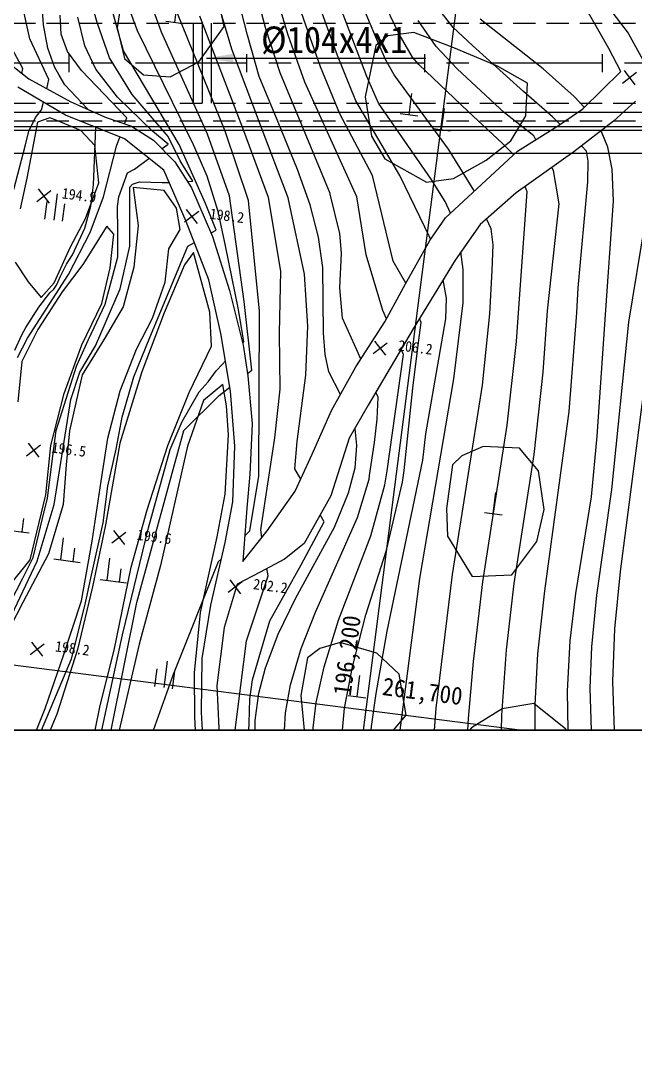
# Model space of a CAD drawing. Header units: millimetres. Extents: x 7782 to 8578, y 1103 to 1809.
# Drawn here: x 8318.5 to 8387.6, y 1363.4 to 1481 of the extents above; entities that cross this region are included whole.
import ezdxf
from ezdxf.enums import TextEntityAlignment as Align
from ezdxf.xclip import XClip

# ---------------------------------------------------------------- set-up
doc = ezdxf.new("R2010")
doc.units = ezdxf.units.MM
doc.header["$LTSCALE"] = 10
doc.header["$MEASUREMENT"] = 0
doc.header["$XCLIPFRAME"] = 2
doc.linetypes.add('CENTER', pattern=[2, 1.25, -0.25, 0.25, -0.25])
doc.linetypes.add('HIDDEN', pattern=[0.375, 0.25, -0.125])
doc.layers.add('TX-PAPR', color=2, linetype='Continuous', plot=False)
doc.layers.add('TZ-BASE', color=253, linetype='Continuous')
doc.layers.add('TZ-CABL', color=4, linetype='Continuous')
doc.styles.add('HANA', font='GulimChe.ttf')
doc.styles.get("Standard").update_dxf_attribs({"font": 'GulimChe.ttf'})
doc.linetypes.add('ZIGZAG', pattern='A,0.0001,-0.2,[131,ltypeshp.shx,S=0.2,R=0,X=-0.2,Y=0],-0.4,[131,ltypeshp.shx,S=0.2,R=180,X=0.2,Y=0],-0.2', length=0.8001)
doc.dimstyles.get("Standard").update_dxf_attribs({"dimtxt": 0.18, "dimasz": 0.18, "dimexe": 0.18, "dimexo": 0.0625, "dimgap": 0.09, "dimtad": 0, "dimtih": 1, "dimtoh": 1, "dimdec": 4, "dimzin": 0, "dimdsep": 46, "dimtxsty": 'Standard', "dimcen": 0.09, "dimadec": 0, "dimazin": 0, "dimtfac": 1, "dimtdec": 4, "dimtofl": 0, "dimtmove": 0, "dimatfit": 3, "dimfxl": 0, "dimtolj": 1, "dimtzin": 0, "dimarcsym": 0})

# ---------------------------------------------------------------- blocks, each defined once
blk = doc.blocks.new('JD-DDH5JG73NG')
at = {"layer": 'TZ-BASE'}
for p, q in [((479.79, -179.08), (525.29, 175)), ((480.1, 3.13, 205), (473.31, 30.22, 205)), ((482.18, 3.87, 206), (479.94, 12.09, 206)), ((494.44, 3.17, 211), (490.52, 12.62, 211)), ((484.69, 3.14, 207), (482.42, 10.74, 207)), ((493.53, -1.48, 210), (489.03, 10.3, 210)), ((497.17, 3.25, 212), (493.91, 10.11, 212)), ((478.35, 1.56, 204), (476.08, 9.15, 204)), ((477.49, 4.11, 201.41), (476.59, 8.24, 201.41)), ((490.22, 0.88, 209), (487.3, 9.01, 209)), ((466.01, 7.71, 201.41), (465.43, 3.99, 201.41)), ((467.74, 3.62, 200), (466.39, 7.3, 200)), ((470.42, 3.49, 201), (468.9, 7.74, 201)), ((477.59, -7.66, 202), (471.59, 7.19, 202)), ((519.47, 7.89, 212.49), (522.94, 3.38, 212.49)), ((455.62, 2.74, 194), (454.84, 6.28, 194)), ((457.14, 4.31, 195), (456.97, 6.97, 195)), ((466.14, 1.39, 199), (464.79, 6.26, 199)), ((471.93, 4.58, 203.18), (472.23, 6.96, 203.18)), ((488.31, -0.4, 208), (485.96, 6.28, 208)), ((503.26, 4.01, 214), (501.21, 6.6, 214)), ((520.75, 1.66, 226.77), (517.83, 6.79, 226.77)), ((459.13, 3.27, 196), (459.03, 5.4, 196)), ((461.79, 1.95, 197), (461.02, 5.17, 197)), ((463.19, 4.56, 198), (462.8, 5.87, 198)), ((470.93, 4.71, 203.18), (472.92, 4.46, 203.18)), ((479.58, -7.31, 203), (474.73, 5.28, 203)), ((501.32, 1.87, 213), (499.29, 4.79, 213)), ((513.36, -0.65, 215), (506.29, 4.95, 215)), ((457.65, 1.68, 195), (457.14, 4.31, 195)), ((464.57, 0.61, 198), (463.19, 4.56, 198)), ((465.43, 3.99, 201.41), (466.26, 0.53, 201.41)), ((473.63, -8.35, 200), (467.74, 3.62, 200)), ((474.61, 0.16, 201.41), (477.49, 4.11, 201.41)), ((483.77, -1.1, 206), (482.18, 3.87, 206)), ((505.41, 1.98, 214), (503.26, 4.01, 214)), ((454.82, -0.6, 193), (453.03, 2.7, 193)), ((457.74, -1.83, 194), (455.62, 2.74, 194)), ((459.86, 1.33, 196), (459.13, 3.27, 196)), ((475.61, -8, 201), (470.42, 3.49, 201)), ((481.43, -1.49, 205), (480.1, 3.13, 205)), ((486.57, -2.14, 207), (484.69, 3.14, 207)), ((495.64, 0.43, 211), (494.44, 3.17, 211)), ((495.89, 3.06, 210.7), (494.53, 1.97, 210.7)), ((498.82, 3.46, 210.7), (495.89, 3.06, 210.7)), ((498.66, 0.69, 212), (497.17, 3.25, 212)), ((503.33, 1.74, 210.7), (498.82, 3.46, 210.7)), ((522.94, 3.38, 212.49), (524.8, -0.05, 212.49)), ((458.4, -0.4, 195), (457.65, 1.68, 195)), ((461.43, -0.83, 196), (459.86, 1.33, 196)), ((463.05, -0.67, 197), (461.79, 1.95, 197)), ((472.41, -9.13, 199), (466.14, 1.39, 199)), ((481.56, -6.97, 204), (478.35, 1.56, 204)), ((494.53, 1.97, 210.7), (493.34, -3.78, 210.7)), ((503.68, -0.64, 213), (501.32, 1.87, 213)), ((508.23, -0.34, 210.7), (503.33, 1.74, 210.7)), ((511.17, -3.19, 214), (505.41, 1.98, 214)), ((522.09, -0.92, 226.77), (520.75, 1.66, 226.77)), ((452.48, 0.63, 226.77), (455.49, -1.77, 226.77)), ((460, 1), (460, -1)), ((467.11, -3.53, 198), (464.57, 0.61, 198)), ((466.26, 0.53, 201.41), (468.42, -1.31, 201.41)), ((471.39, -1.53, 201.41), (474.61, 0.16, 201.41)), ((480, 1), (480, -1)), ((492.3, -4.22, 209), (490.22, 0.88, 209)), ((496.6, -1.31, 211), (495.64, 0.43, 211)), ((499.37, -0.16, 212), (498.66, 0.69, 212)), ((500, 1), (500, -1)), ((520, 1), (520, -1)), ((454.73, -1.16, 193), (454.82, -0.6, 193)), ((458.93, -1.34, 195), (458.4, -0.4, 195)), ((466.52, -6.16, 196), (461.43, -0.83, 196)), ((465.47, -3.81, 197), (463.05, -0.67, 197)), ((489.39, -14.67, 206), (483.77, -1.1, 206)), ((490.48, -5.7, 208), (488.31, -0.4, 208)), ((504.94, -5.44, 212), (499.37, -0.16, 212)), ((509.02, -5.57, 213), (503.68, -0.64, 213)), ((511.62, -2.24, 210.7), (508.23, -0.34, 210.7)), ((516.84, -3.74, 215), (513.36, -0.65, 215)), ((517.83, -5.15, 226.77), (522.09, -0.92, 226.77)), ((522.29, -2.24, 215.12), (523.87, -1.01, 215.12)), ((522.47, -0.83, 215.12), (523.69, -2.42, 215.12)), ((455.49, -1.77, 226.77), (460.23, -4.35, 226.77)), ((457.53, -2.88, 194), (457.74, -1.83, 194)), ((459.54, -2.42, 195), (458.93, -1.34, 195)), ((468.42, -1.31, 201.41), (471.39, -1.53, 201.41)), ((483.54, -6.62, 205), (481.43, -1.49, 205)), ((492.4, -15.02, 207), (486.57, -2.14, 207)), ((494.86, -4.49, 210), (493.53, -1.48, 210)), ((502.71, -9.65, 211), (496.6, -1.31, 211)), ((511.42, -5.92, 210.7), (511.62, -2.24, 210.7)), ((459.64, -5.84, 184.64), (454.28, -2.71, 184.64)), ((462.11, -5.13, 195), (459.54, -2.42, 195)), ((498.28, -5.79, 211.66), (498.58, -3.41, 211.66)), ((514.42, -6.02, 214), (511.17, -3.19, 214)), ((456.94, -5.26, 194), (457.17, -4.4, 194)), ((460.23, -4.35, 226.77), (464.19, -6.09, 226.77)), ((469.41, -7.64, 197), (465.47, -3.81, 197)), ((471.18, -8.23, 198), (467.11, -3.53, 198)), ((497.26, -12.63, 209), (492.3, -4.22, 209)), ((493.34, -3.78, 210.7), (494.06, -8.19, 210.7)), ((500.76, -13.05, 210), (494.86, -4.49, 210)), ((518.01, -4.97, 215), (516.84, -3.74, 215)), ((523.77, -4.27, 212.49), (521.27, -6.53, 212.49)), ((456.26, -6.11, 194), (456.94, -5.26, 194)), ((466.26, -8.52, 184.64), (459.64, -5.84, 184.64)), ((462.17, -5.2, 195), (462.11, -5.13, 195)), ((494.18, -12.63, 208), (490.48, -5.7, 208)), ((497.29, -5.67, 211.66), (499.27, -5.92, 211.66)), ((501.94, -7.47, 211.95), (502.25, -5.08, 211.95)), ((508.74, -8.98, 212), (504.94, -5.44, 212)), ((512.3, -8.16, 213), (509.02, -5.57, 213)), ((515.2, -6.95, 226.77), (517.83, -5.15, 226.77)), ((456.48, -6.65, 194.87), (455.27, -12.93, 194.87)), ((455.49, -7.66, 194), (456.26, -6.11, 194)), ((457.87, -6.15, 194.87), (456.48, -6.65, 194.87)), ((458.66, -6.44, 194.87), (457.87, -6.15, 194.87)), ((461.35, -7.58, 194.87), (458.66, -6.44, 194.87)), ((464.19, -6.09, 226.77), (467.06, -7.1, 226.77)), ((466.28, -6.83, 196), (466.52, -6.16, 196)), ((484.68, -15.13, 204), (481.56, -6.97, 204)), ((485.73, -11.94, 205), (483.54, -6.62, 205)), ((509.73, -8.73, 210.7), (511.42, -5.92, 210.7)), ((510.49, -9.91, 226.77), (515.2, -6.95, 226.77)), ((515.29, -6.89, 214), (514.42, -6.02, 214)), ((521.27, -6.53, 212.49), (516.8, -9.98, 212.49)), ((80, -7.11), (700, -7.12)), ((80, -7.51), (700, -7.52)), ((455.11, -9.18, 194), (455.49, -7.66, 194)), ((462.92, -9.24, 194.87), (461.35, -7.58, 194.87)), ((462.76, -13.67, 195), (463.05, -7.23, 195)), ((467.06, -7.1, 226.77), (469.54, -8.64, 226.77)), ((471.19, -9.1, 197), (469.41, -7.64, 197)), ((478.07, -14.9, 201), (475.61, -8, 201)), ((480.21, -15.42, 202), (477.59, -7.66, 202)), ((482.47, -15.09, 203), (479.58, -7.31, 203)), ((494.06, -8.19, 210.7), (495.57, -10.77, 210.7)), ((500.95, -7.34, 211.95), (502.94, -7.59, 211.95)), ((512.56, -8.61, 213), (512.3, -8.16, 213)), ((520.63, -9.44, 215), (519.9, -7.59, 215)), ((453.83, -14.19, 194), (455.11, -9.18, 194)), ((463.39, -13.44, 194.87), (462.92, -9.24, 194.87)), ((463.91, -15.04, 196), (465.38, -9.33, 196)), ((465.38, -9.33, 196), (465.75, -8.31, 196)), ((470.69, -12.04, 184.64), (466.26, -8.52, 184.64)), ((469.54, -8.64, 226.77), (471.94, -11.08, 226.77)), ((470.5, -9.61, 197), (471.19, -9.1, 197)), ((472.54, -10.99, 198), (471.18, -8.23, 198)), ((475.37, -15.78, 199), (472.41, -9.13, 199)), ((473.91, -8.91, 200), (473.63, -8.35, 200)), ((475.55, -12.7, 200), (473.91, -8.91, 200)), ((506.95, -10.89, 210.7), (509.73, -8.73, 210.7)), ((510.05, -10.32, 212), (508.74, -8.98, 212)), ((518.26, -9.89, 214), (517.68, -9.3, 214)), ((80, -10.11), (700, -10.12)), ((502.38, -17.39, 226.77), (510.49, -9.91, 226.77)), ((505.57, -14.28, 211), (502.71, -9.65, 211)), ((516.8, -9.98, 212.49), (510.34, -14.58, 212.49)), ((518.43, -11.03, 214), (518.26, -9.89, 214)), ((521.13, -11.93, 215), (520.63, -9.44, 215)), ((467.38, -11.93, 197), (469.02, -10.71, 197)), ((471.94, -11.08, 226.77), (473.8, -14, 226.77)), ((473.97, -13.26, 198), (472.54, -10.99, 198)), ((495.57, -10.77, 210.7), (500.26, -13.39, 210.7)), ((503.28, -12.98, 210.7), (506.95, -10.89, 210.7)), ((514.53, -12.06, 213), (514.34, -11.73, 213)), ((518.38, -13.35, 214), (518.43, -11.03, 214)), ((455.27, -12.93, 194.87), (454.52, -16.39, 194.87)), ((465.63, -15.02, 197), (466.59, -12.32, 197)), ((466.59, -12.32, 197), (467.38, -11.93, 197)), ((473.22, -17.81, 184.64), (470.69, -12.04, 184.64)), ((476.8, -16.68, 200), (475.55, -12.7, 200)), ((487.17, -15.93, 205), (485.73, -11.94, 205)), ((496.51, -22.27, 208), (494.18, -12.63, 208)), ((500.63, -19.58, 209), (497.26, -12.63, 209)), ((515.17, -15.83, 213), (514.53, -12.06, 213)), ((521.27, -15.48, 215), (521.13, -11.93, 215)), ((461.86, -17.46, 194.87), (463.39, -13.44, 194.87)), ((462.48, -16.08, 195), (462.76, -13.67, 195)), ((466.87, -15.92, 198), (466.88, -13.95, 198)), ((466.88, -13.95, 198), (467.16, -13.62, 198)), ((467.16, -13.62, 198), (467.94, -13.35, 198)), ((467.24, -13.99, 198.26), (467.81, -18.26, 198.26)), ((470.71, -14.33, 198.26), (467.24, -13.99, 198.26)), ((467.94, -13.35, 198), (470.51, -13.43, 198)), ((470.51, -13.43, 198), (471.29, -13.4, 198)), ((473.35, -13.29, 198), (473.97, -13.26, 198)), ((473.8, -14, 226.77), (476.18, -19.47, 226.77)), ((500.26, -13.39, 210.7), (503.28, -12.98, 210.7)), ((502.33, -15.54, 210), (500.76, -13.05, 210)), ((511.57, -14.48, 212), (511.34, -13.87, 212)), ((517.29, -25.26, 214), (518.38, -13.35, 214)), ((456.39, -15.55, 194.86), (457.97, -14.32, 194.86)), ((456.57, -14.14, 194.86), (457.79, -15.73, 194.86)), ((458.68, -14.68, 195.19), (458.3, -17.66, 195.19)), ((462.41, -19.03, 196), (463.91, -15.04, 196)), ((465.49, -16.11, 197), (465.63, -15.02, 197)), ((472.1, -16.3, 198.26), (470.71, -14.33, 198.26)), ((479.74, -26.79, 201), (478.07, -14.9, 201)), ((483.86, -23.39, 203), (482.47, -15.09, 203)), ((486.52, -23.73, 204), (484.68, -15.13, 204)), ((489.41, -14.73, 206), (489.39, -14.67, 206)), ((490.49, -19.16, 206), (489.41, -14.73, 206)), ((493.47, -21.55, 207), (492.4, -15.02, 207)), ((505.62, -14.4, 211), (505.57, -14.28, 211)), ((510.34, -14.58, 212.49), (506.27, -18.13, 212.49)), ((510.55, -28.58, 212), (511.57, -14.48, 212)), ((457.31, -17.53, 195.19), (457.56, -15.55, 195.19)), ((459.29, -17.78, 195.19), (459.55, -15.8, 195.19)), ((461.79, -18.56, 195), (462.48, -16.08, 195)), ((465.5, -18.94, 197), (465.49, -16.11, 197)), ((466.88, -20.59, 198), (466.87, -15.92, 198)), ((472.54, -18.71, 198.26), (472.1, -16.3, 198.26)), ((473.2, -16.44, 198.24), (474.43, -18.02, 198.24)), ((476.59, -18.76, 199), (475.37, -15.78, 199)), ((481.44, -27.87, 202), (480.21, -15.42, 202)), ((488.1, -19.55, 205), (487.17, -15.93, 205)), ((502.96, -16.85, 210), (502.33, -15.54, 210)), ((513.87, -27.85, 213), (515.17, -15.83, 213)), ((520.35, -28.82, 215), (521.27, -15.48, 215)), ((460.18, -20.64, 194.87), (461.86, -17.46, 194.87)), ((473.02, -17.84, 198.24), (474.61, -16.62, 198.24)), ((477.63, -20.52, 200), (476.8, -16.68, 200)), ((500.61, -19.92, 226.77), (502.38, -17.39, 226.77)), ((507.5, -18.62, 211), (507, -17.49, 211)), ((460.42, -21.54, 195), (461.79, -18.56, 195)), ((464.28, -18.32, 196.72), (461.59, -22.65, 196.72)), ((465.06, -19.23, 196.72), (464.28, -18.32, 196.72)), ((467.81, -18.26, 198.26), (467.3, -22.92, 198.26)), ((471.25, -20.87, 198.26), (472.54, -18.71, 198.26)), ((475.75, -24.34, 184.64), (473.22, -17.81, 184.64)), ((476.02, -19.09, 199), (476.59, -18.76, 199)), ((506.27, -18.13, 212.49), (503.45, -22.14, 212.49)), ((507.75, -20.42, 211), (507.5, -18.62, 211)), ((523, -29.11, 216), (524.85, -17.96, 216)), ((80, -19.61), (700, -99.28)), ((459.96, -23.76, 196), (462.41, -19.03, 196)), ((464.66, -23.01, 196.72), (465.06, -19.23, 196.72)), ((465.5, -21.76, 197), (465.5, -18.94, 197)), ((476.18, -19.47, 226.77), (478.07, -25.56, 226.77)), ((488.58, -22.97, 205), (488.1, -19.55, 205)), ((490.69, -21.36, 206), (490.49, -19.16, 206)), ((497.87, -24.8, 226.77), (500.61, -19.92, 226.77)), ((500.69, -19.79, 209), (500.63, -19.58, 209)), ((458.37, -24.69, 194.87), (460.18, -20.64, 194.87)), ((465.78, -25.36, 198), (466.88, -20.59, 198)), ((470.84, -24.63, 198.26), (471.25, -20.87, 198.26)), ((470.92, -26.52, 199), (473.4, -20.57, 199)), ((473.4, -20.57, 199), (474.13, -20.16, 199)), ((479.09, -27.68, 200), (477.63, -20.52, 200)), ((507.62, -23.29, 211), (507.75, -20.42, 211)), ((459.75, -22.58, 195), (460.42, -21.54, 195)), ((464.08, -27.11, 197), (465.5, -21.76, 197)), ((474.03, -21.29, 199.53), (473, -22.66, 199.53)), ((475.85, -27.98, 199.53), (474.03, -21.29, 199.53)), ((490.5, -25.27, 206), (490.69, -21.36, 206)), ((495.32, -27.81, 207), (493.47, -21.55, 207)), ((497.92, -24.72, 208), (496.51, -22.27, 208)), ((503.45, -22.14, 212.49), (498.76, -29.85, 212.49)), ((504.35, -23.2, 210), (504.1, -21.2, 210)), ((453.98, -22.37, 194.87), (455.43, -24.58, 194.87)), ((459.06, -23.95, 195), (459.75, -22.58, 195)), ((461.59, -22.65, 196.72), (459.27, -25.7, 196.72)), ((463.72, -27, 196.72), (464.66, -23.01, 196.72)), ((467.3, -22.92, 198.26), (466.1, -27.4, 198.26)), ((473, -22.66, 199.53), (470.71, -28.07, 199.53)), ((483.7, -30.37, 203), (483.86, -23.39, 203)), ((488.67, -30.34, 205), (488.58, -22.97, 205)), ((504.36, -26.94, 210), (504.35, -23.2, 210)), ((507.37, -28.19, 211), (507.62, -23.29, 211)), ((455.35, -30.91, 196), (459.96, -23.76, 196)), ((455.43, -24.58, 194.87), (456.89, -26.36, 194.87)), ((456.89, -26.36, 194.87), (458.37, -24.69, 194.87)), ((458.6, -24.96, 195), (458.82, -24.53, 195)), ((458.82, -24.53, 195), (459.06, -23.95, 195)), ((469.42, -28.66, 198.26), (470.84, -24.63, 198.26)), ((477.12, -30.4, 184.64), (475.75, -24.34, 184.64)), ((486.88, -29.55, 204), (486.52, -23.73, 204)), ((502.11, -24.35, 209), (502.1, -24.34, 209)), ((502.48, -26.41, 209), (502.11, -24.35, 209)), ((459.27, -25.7, 196.72), (456.52, -29.94, 196.72)), ((456.63, -27.43, 195), (457.86, -25.81, 195)), ((457.86, -25.81, 195), (458.3, -25.39, 195)), ((458.3, -25.39, 195), (458.6, -24.96, 195)), ((462.99, -31.77, 198), (465.78, -25.36, 198)), ((478.07, -25.56, 226.77), (479.63, -31.69, 226.77)), ((490.79, -28.68, 206), (490.5, -25.27, 206)), ((495.55, -29.09, 226.77), (497.87, -24.8, 226.77)), ((517.16, -28.05, 214), (517.29, -25.26, 214)), ((461.48, -31.68, 196.72), (463.72, -27, 196.72)), ((469.13, -30.84, 199), (470.92, -26.52, 199)), ((480.59, -34.52, 201), (479.74, -26.79, 201)), ((502.43, -28.73, 209), (502.48, -26.41, 209)), ((503.33, -35.5, 210), (504.36, -26.94, 210)), ((455.15, -29.73, 195), (456.63, -27.43, 195)), ((462.22, -31.05, 197), (464.08, -27.11, 197)), ((466.1, -27.4, 198.26), (463.97, -31.01, 198.26)), ((470.71, -28.07, 199.53), (468.23, -34.7, 199.53)), ((476.04, -31.83, 199.53), (475.85, -27.98, 199.53)), ((479.69, -31.33, 200), (479.09, -27.68, 200)), ((481.39, -46.43, 202), (481.44, -27.87, 202)), ((495.75, -28.73, 207), (495.32, -27.81, 207)), ((506.53, -36.19, 211), (507.37, -28.19, 211)), ((513.35, -34.72, 213), (513.87, -27.85, 213)), ((516.28, -39.15, 214), (517.16, -28.05, 214)), ((467.6, -32.17, 198.26), (469.42, -28.66, 198.26)), ((492.48, -32.43, 206), (490.79, -28.68, 206)), ((492.31, -34.15, 226.77), (495.55, -29.09, 226.77)), ((499.27, -32.02, 208), (499.64, -29.17, 208)), ((499.64, -29.17, 208), (499.46, -28.69, 208)), ((500.17, -41.66, 209), (502.43, -28.73, 209)), ((510.38, -31.28, 212), (510.55, -28.58, 212)), ((519.45, -41.94, 215), (520.35, -28.82, 215)), ((521.09, -47.94, 216), (523, -29.11, 216)), ((522.08, -57.14, 217), (525.65, -29.4, 217)), ((453.94, -32.25, 195), (454.7, -30.54, 195)), ((454.7, -30.54, 195), (455.15, -29.73, 195)), ((456.52, -29.94, 196.72), (454.72, -33.54, 196.72)), ((478.18, -36.86, 184.64), (477.12, -30.4, 184.64)), ((483.76, -36.65, 203), (483.7, -30.37, 203)), ((486.67, -35.06, 204), (486.88, -29.55, 204)), ((488.83, -32.77, 205), (488.67, -30.34, 205)), ((498.76, -29.85, 212.49), (493.68, -38.45, 212.49)), ((454.21, -33.1, 196), (455.35, -30.91, 196)), ((459.47, -37.15, 196.72), (461.48, -31.68, 196.72)), ((460.85, -34.07, 197), (462.22, -31.05, 197)), ((463.97, -31.01, 198.26), (461.5, -35.02, 198.26)), ((467.33, -35.28, 199), (469.13, -30.84, 199)), ((479.57, -31.46, 200), (479.69, -31.33, 200)), ((479.63, -31.69, 226.77), (480.13, -35.15, 226.77)), ((494.23, -32.65, 206.21), (495.81, -31.43, 206.21)), ((494.41, -31.25, 206.21), (495.63, -32.83, 206.21)), ((509.33, -40.69, 212), (510.38, -31.28, 212)), ((461.25, -34.74, 198), (462.99, -31.77, 198)), ((465.78, -36.83, 198.26), (467.6, -32.17, 198.26)), ((473.54, -37.04, 199.53), (476.04, -31.83, 199.53)), ((489.26, -34.71, 205), (488.83, -32.77, 205)), ((492.87, -33.29, 206), (492.48, -32.43, 206)), ((495.82, -45.82, 207), (497.65, -32.77, 207)), ((497.65, -32.77, 207), (497.38, -32.19, 207)), ((498.7, -36.52, 208), (499.27, -32.02, 208)), ((454.72, -33.54, 196.72), (454.28, -38.08, 196.72)), ((458.57, -41.28, 197), (460.85, -34.07, 197)), ((476.59, -34.57, 200), (477.28, -33.82, 200)), ((477.28, -33.82, 200), (477.62, -33.48, 200)), ((461.5, -35.02, 198.26), (460.06, -41.33, 198.26)), ((460.24, -37.81, 198), (461.25, -34.74, 198)), ((468.23, -34.7, 199.53), (465.74, -42.71, 199.53)), ((466.02, -39.78, 199), (467.33, -35.28, 199)), ((475.66, -35.82, 200), (476.59, -34.57, 200)), ((480.09, -34.9, 201), (480.59, -34.52, 201)), ((480.13, -35.15, 226.77), (480.63, -40.54, 226.77)), ((485.7, -42.55, 204), (486.67, -35.06, 204)), ((490.55, -37.26, 205), (489.26, -34.71, 205)), ((489.54, -39.04, 226.77), (492.31, -34.15, 226.77)), ((512.35, -44, 213), (513.35, -34.72, 213)), ((474.68, -36.95, 200), (475.66, -35.82, 200)), ((477.32, -36.13, 203.34), (475.17, -37.92, 203.34)), ((476.9, -37.37, 201), (478.11, -36.43, 201)), ((477.74, -38.53, 203.34), (477.32, -36.13, 203.34)), ((499.5, -57.95, 210), (503.33, -35.5, 210)), ((503.15, -57.47, 211), (506.53, -36.19, 211)), ((457.96, -42.97, 196.72), (459.47, -37.15, 196.72)), ((464.38, -42.16, 198.26), (465.78, -36.83, 198.26)), ((471.15, -42.97, 199.53), (473.54, -37.04, 199.53)), ((472.95, -41.29, 201), (476.9, -37.37, 201)), ((473.61, -38.78, 200), (474.68, -36.95, 200)), ((478.69, -43.06, 184.64), (478.18, -36.86, 184.64)), ((483.18, -42.11, 203), (483.76, -36.65, 203)), ((494.79, -37.54, 206), (494.54, -36.99, 206)), ((494.71, -40.02, 206), (494.79, -37.54, 206)), ((497.72, -45.8, 208), (498.7, -36.52, 208)), ((458.36, -49.61, 198), (460.24, -37.81, 198)), ((472.76, -40.28, 200), (473.61, -38.78, 200)), ((475.17, -37.92, 203.34), (473.34, -43.05, 203.34)), ((477.95, -41.79, 203.34), (477.74, -38.53, 203.34)), ((493.68, -38.45, 212.49), (491.56, -42.17, 212.49)), ((465.31, -43.38, 199), (466.02, -39.78, 199)), ((487.39, -43.95, 226.77), (489.54, -39.04, 226.77)), ((513.55, -59.33, 214), (516.28, -39.15, 214)), ((471.4, -43.44, 200), (472.76, -40.28, 200)), ((480.63, -40.54, 226.77), (480.35, -46.19, 226.77)), ((492.2, -41.12, 205), (492.19, -41.07, 205)), ((492.42, -43, 205), (492.2, -41.12, 205)), ((494.38, -42.63, 206), (494.71, -40.02, 206)), ((506.58, -58.31, 212), (509.33, -40.69, 212)), ((458.2, -44.18, 197), (458.57, -41.28, 197)), ((460.06, -41.33, 198.26), (459.71, -45.17, 198.26)), ((463.64, -46.99, 198.26), (464.38, -42.16, 198.26)), ((467.64, -60.64, 201), (472.95, -41.29, 201)), ((477.6, -48.46, 203.34), (477.95, -41.79, 203.34)), ((481.6, -52.48, 203), (483.18, -42.11, 203)), ((491.56, -42.17, 212.49), (489.48, -48.65, 212.49)), ((499.84, -44.64, 209), (500.17, -41.66, 209)), ((518.82, -48.77, 215), (519.45, -41.94, 215)), ((455.23, -44.13, 196.47), (456.82, -42.9, 196.47)), ((455.41, -42.72, 196.47), (456.64, -44.31, 196.47)), ((457.42, -48.54, 196.72), (457.96, -42.97, 196.72)), ((465.74, -42.71, 199.53), (464.11, -51.91, 199.53)), ((464.4, -47.56, 199), (465.31, -43.38, 199)), ((468.8, -50.21, 199.53), (471.15, -42.97, 199.53)), ((468.96, -52.24, 200), (471.4, -43.44, 200)), ((473.34, -43.05, 203.34), (470.3, -56.47, 203.34)), ((478.47, -49.32, 184.64), (478.69, -43.06, 184.64)), ((485.43, -45.59, 204), (485.7, -42.55, 204)), ((492.21, -45.49, 205), (492.42, -43, 205)), ((493.84, -46.34, 206), (494.38, -42.63, 206)), ((506.6, -43.09, 210.78), (504.2, -44.16, 210.78)), ((510.7, -43.3, 210.78), (506.6, -43.09, 210.78)), ((512.84, -45.84, 210.78), (510.7, -43.3, 210.78)), ((457.59, -48.9, 197), (458.2, -44.18, 197)), ((485.48, -48.12, 226.77), (487.39, -43.95, 226.77)), ((495.83, -63.87, 209), (499.84, -44.64, 209)), ((504.2, -44.16, 210.78), (503.16, -45.15, 210.78)), ((510.12, -58.51, 213), (512.35, -44, 213)), ((459.71, -45.17, 198.26), (459.36, -49.63, 198.26)), ((486.09, -46.78, 204), (485.43, -45.59, 204)), ((491.48, -48.31, 205), (492.21, -45.49, 205)), ((495.56, -47.41, 207), (495.82, -45.82, 207)), ((497.54, -47.1, 208), (497.72, -45.8, 208)), ((503.16, -45.15, 210.78), (502.49, -50.07, 210.78)), ((513.48, -50.16, 210.78), (512.84, -45.84, 210.78)), ((462.64, -53.75, 198.26), (463.64, -46.99, 198.26)), ((480.35, -46.19, 226.77), (480.03, -50.02, 226.77)), ((480.36, -52.56, 202), (481.39, -46.43, 202)), ((492.49, -51.07, 206), (493.78, -46.78, 206)), ((493.78, -46.78, 206), (493.84, -46.34, 206)), ((463.87, -51.67, 199), (464.4, -47.56, 199)), ((482.32, -52.58, 226.77), (485.48, -48.12, 226.77)), ((493.99, -53.12, 207), (495.56, -47.41, 207)), ((495.76, -54.73, 208), (497.54, -47.1, 208)), ((519.41, -59.8, 216), (521.09, -47.94, 216)), ((455.65, -55.82, 196.72), (457.42, -48.54, 196.72)), ((457.05, -51.17, 197), (457.59, -48.9, 197)), ((476.7, -53.25, 203.34), (477.6, -48.46, 203.34)), ((477.58, -53.87, 184.64), (478.47, -49.32, 184.64)), ((489.48, -48.65, 212.49), (486.48, -54, 212.49)), ((489.91, -52.18, 205), (491.48, -48.31, 205)), ((507.75, -50.63, 211.45), (508.05, -48.25, 211.45)), ((517.05, -59.63, 215), (518.82, -48.77, 215)), ((456.43, -56, 198), (458.36, -49.61, 198)), ((459.36, -49.63, 198.26), (457.72, -55.15, 198.26)), ((467.03, -56.65, 199.53), (468.8, -50.21, 199.53)), ((480.03, -50.02, 226.77), (479.58, -56.02, 226.77)), ((502.49, -50.07, 210.78), (502.62, -53.16, 210.78)), ((506.75, -50.5, 211.45), (508.74, -50.76, 211.45)), ((512.67, -53.78, 210.78), (513.48, -50.16, 210.78)), ((454.74, -52.69, 196.69), (454.94, -51.2, 196.69)), ((455.99, -55.58, 197), (457.05, -51.17, 197)), ((462.46, -57.88, 199), (463.87, -51.67, 199)), ((486.14, -56.38, 204), (488.73, -51.55, 204)), ((487.75, -61.7, 206), (492.49, -51.07, 206)), ((488.73, -51.55, 204), (488.29, -50.76, 204)), ((452.56, -52.41, 196.69), (455.54, -52.79, 196.69)), ((464.11, -51.91, 199.53), (462.68, -58.87, 199.53)), ((464.84, -53.94, 199.57), (466.43, -52.72, 199.57)), ((465.02, -52.53, 199.57), (466.25, -54.12, 199.57)), ((466.03, -64.28, 200), (468.96, -52.24, 200)), ((479.58, -56.02, 226.77), (482.32, -52.58, 226.77)), ((479.8, -53.12, 202), (480.36, -52.56, 202)), ((481.73, -53.32, 203), (481.6, -52.48, 203)), ((485.49, -60.18, 205), (489.91, -52.18, 205)), ((459.11, -55.84, 198.58), (459.42, -53.36, 198.58)), ((461.41, -60.44, 198.26), (462.64, -53.75, 198.26)), ((474.82, -61.77, 203.34), (476.7, -53.25, 203.34)), ((475.98, -60.92, 184.64), (477.58, -53.87, 184.64)), ((486.48, -54, 212.49), (484.27, -55.77, 212.49)), ((490.33, -62.61, 207), (493.99, -53.12, 207)), ((502.62, -53.16, 210.78), (505.39, -57.7, 210.78)), ((509.84, -57.53, 210.78), (512.67, -53.78, 210.78)), ((457.72, -55.15, 198.26), (454.83, -60.65, 198.26)), ((460.49, -56.02, 198.58), (460.69, -54.53, 198.58)), ((493.42, -62.03, 208), (495.76, -54.73, 208)), ((451.54, -66.32, 198), (456.43, -56, 198)), ((453.22, -58.88, 196.72), (455.65, -55.82, 196.72)), ((454.84, -57.89, 197), (455.99, -55.58, 197)), ((458.31, -55.73, 198.58), (461.29, -56.12, 198.58)), ((464.31, -58.14, 200.13), (464.63, -55.66, 200.13)), ((471.77, -68.67, 202), (476.84, -56.04, 202)), ((476.84, -56.04, 202), (477.16, -55.72, 202)), ((484.27, -55.77, 212.49), (481.51, -57.21, 212.49)), ((482.62, -62.69, 204), (486.14, -56.38, 204)), ((465.09, -65.98, 199.53), (467.03, -56.65, 199.53)), ((465.7, -58.32, 200.13), (465.89, -56.83, 200.13)), ((470.3, -56.47, 203.34), (467.91, -65.3, 203.34)), ((481.51, -57.21, 212.49), (478.93, -58.57, 212.49)), ((480, -64.93, 203), (482.41, -57.62, 203)), ((482.41, -57.62, 203), (482.28, -56.8, 203)), ((501.33, -72.51, 211), (503.15, -57.47, 211)), ((505.39, -57.7, 210.78), (509.84, -57.53, 210.78)), ((521.43, -63.6, 217), (522.08, -57.14, 217)), ((446.99, -72.99, 197), (454.84, -57.89, 197)), ((461.81, -61, 199), (462.46, -57.88, 199)), ((463.51, -58.04, 200.13), (466.49, -58.42, 200.13)), ((478.93, -58.57, 212.49), (477.49, -63.46, 212.49)), ((477.92, -59.48, 202.2), (479.5, -58.26, 202.2)), ((478.1, -58.08, 202.2), (479.32, -59.66, 202.2)), ((497.34, -74.44, 210), (499.5, -57.95, 210)), ((505.53, -67.26, 212), (506.58, -58.31, 212)), ((509.24, -65.95, 213), (510.12, -58.51, 213)), ((462.68, -58.87, 199.53), (460.96, -65.9, 199.53)), ((512.78, -66.4, 214), (513.55, -59.33, 214)), ((516.39, -64.95, 215), (517.05, -59.63, 215)), ((518.85, -65.61, 216), (519.41, -59.8, 216)), ((454.83, -60.65, 198.26), (451.24, -67.55, 198.26)), ((459.45, -66.49, 198.26), (461.41, -60.44, 198.26)), ((460.31, -66.95, 199), (461.81, -61, 199)), ((464.53, -76.22, 201), (467.64, -60.64, 201)), ((475.02, -66.94, 184.64), (475.98, -60.92, 184.64)), ((483.55, -64.18, 205), (485.49, -60.18, 205)), ((474.13, -68.52, 203.34), (474.82, -61.77, 203.34)), ((486.14, -65.82, 206), (487.75, -61.7, 206)), ((491.91, -67.86, 208), (493.42, -62.03, 208)), ((477.49, -63.46, 212.49), (476.66, -69.96, 212.49)), ((480.66, -69.32, 204), (482.62, -62.69, 204)), ((488.72, -67.86, 207), (490.33, -62.61, 207)), ((462.85, -78.9, 200), (466.03, -64.28, 200)), ((482.12, -67.97, 205), (483.55, -64.18, 205)), ((494.57, -70.85, 209), (495.83, -63.87, 209)), ((521.21, -69.53, 217), (521.43, -63.6, 217)), ((455.64, -66.48, 198.2), (457.22, -65.26, 198.2)), ((455.82, -65.08, 198.2), (457.04, -66.66, 198.2)), ((467.91, -65.3, 203.34), (465.55, -75.45, 203.34)), ((478.44, -77.03, 203), (480, -64.93, 203)), ((484.93, -69.9, 206), (486.14, -65.82, 206)), ((488.23, -65.82, 208.29), (486.84, -66.84, 208.29)), ((490.54, -65.13, 208.29), (488.23, -65.82, 208.29)), ((494.65, -66.32, 208.29), (490.54, -65.13, 208.29)), ((516.1, -70.61, 215), (516.39, -64.95, 215)), ((518.67, -70.27, 216), (518.85, -65.61, 216)), ((451.8, -87.25, 199), (460.31, -66.95, 199)), ((457.34, -72.56, 198.26), (459.45, -66.49, 198.26)), ((460.96, -65.9, 199.53), (458.64, -73.19, 199.53)), ((463.54, -72.21, 199.53), (465.09, -65.98, 199.53)), ((474.94, -72.96, 184.64), (475.02, -66.94, 184.64)), ((486.84, -66.84, 208.29), (486.11, -71.09, 208.29)), ((497.15, -68.68, 208.29), (494.65, -66.32, 208.29)), ((508.72, -73.31, 213), (509.24, -65.95, 213)), ((512.47, -72.12, 214), (512.78, -66.4, 214)), ((469.69, -70.07, 201.78), (469.95, -68.09, 201.78)), ((471.07, -67.23, 201.78), (470.69, -70.2, 201.78)), ((481.36, -70.83, 205), (482.12, -67.97, 205)), ((487.82, -71.88, 207), (488.72, -67.86, 207)), ((491.02, -72.51, 208), (491.91, -67.86, 208)), ((504.96, -73.69, 212), (505.53, -67.26, 212)), ((466.56, -83.37, 202), (471.77, -68.67, 202)), ((471.68, -70.33, 201.78), (471.93, -68.34, 201.78)), ((474.17, -73.54, 203.34), (474.13, -68.52, 203.34)), ((480.38, -71.5, 204), (480.66, -69.32, 204)), ((492.43, -71.21, 209.17), (492.74, -68.83, 209.17)), ((497.94, -73.29, 208.29), (497.15, -68.68, 208.29)), ((476.66, -69.96, 212.49), (476.86, -74.77, 212.49)), ((484.36, -73.05, 206), (484.93, -69.9, 206)), ((518.81, -75.37, 216), (518.67, -70.27, 216)), ((521.41, -75.14, 217), (521.21, -69.53, 217)), ((480.28, -74.19, 204), (480.38, -71.5, 204)), ((480.96, -73.88, 205), (481.36, -70.83, 205)), ((486.11, -71.09, 208.29), (486.49, -75.02, 208.29)), ((491.44, -71.09, 209.17), (493.42, -71.34, 209.17)), ((494.05, -74.59, 209), (494.57, -70.85, 209)), ((516.2, -75.85, 215), (516.1, -70.61, 215)), ((455.33, -77.58, 198.26), (457.34, -72.56, 198.26)), ((461.85, -80.34, 199.53), (463.54, -72.21, 199.53)), ((487.5, -74.71, 207), (487.82, -71.88, 207)), ((490.7, -76, 208), (491.02, -72.51, 208)), ((500.94, -77.7, 211), (501.33, -72.51, 211)), ((508.76, -72.58, 211.1), (505.32, -74.72, 211.1)), ((512.3, -71.97, 211.1), (508.76, -72.58, 211.1)), ((515.91, -74.89, 211.1), (512.3, -71.97, 211.1)), ((512.48, -77.33, 214), (512.47, -72.12, 214)), ((458.64, -73.19, 199.53), (455.96, -79.9, 199.53)), ((474.41, -78.57, 203.34), (474.17, -73.54, 203.34)), ((475.2, -79.4, 184.64), (474.94, -72.96, 184.64)), ((480.99, -76.78, 205), (480.96, -73.88, 205)), ((484.23, -75.78, 206), (484.36, -73.05, 206)), ((494.73, -77.16, 208.29), (497.94, -73.29, 208.29)), ((504.77, -78.43, 212), (504.96, -73.69, 212)), ((508.65, -78.62, 213), (508.72, -73.31, 213)), ((476.86, -74.77, 212.49), (477.08, -80.07, 212.49)), ((480.16, -79.95, 204), (480.28, -74.19, 204)), ((487.48, -77.5, 207), (487.5, -74.71, 207)), ((493.85, -78.32, 209), (494.05, -74.59, 209)), ((496.93, -79.5, 210), (497.34, -74.44, 210)), ((505.32, -74.72, 211.1), (503.6, -76.68, 211.1)), ((516.68, -78.71, 211.1), (515.91, -74.89, 211.1))]:
    blk.add_line(p, q, dxfattribs=at)
at = {"layer": 'TZ-BASE', "linetype": 'CENTER', "flags": 128}
blk.add_lwpolyline([(700, 0), (80, 0), (0, 0)], dxfattribs=at)
at = {"layer": 'TZ-BASE', "style": 'HANA'}
for s, height, rotation, p in [('194.9', 1.2, 352.6776, (459.16, -15.19, 194.86)), ('198.2', 1.2, 352.6776, (475.8, -17.49, 198.24)), ('206.2', 1.2, 352.6776, (497, -32.29, 206.21)), ('196.5', 1.2, 352.6776, (458.01, -43.77, 196.47)), ('199.6', 1.2, 352.6776, (467.62, -53.58, 199.57)), ('202.2', 1.2, 352.6776, (480.69, -59.12, 202.2)), ('196,200', 2, 82.6776, (491.71, -71.19)), ('198.2', 1.2, 352.6776, (458.41, -66.12, 198.2)), ('261,700', 2, 352.6776, (495.19, -71.02))]:
    blk.add_text(s, height=height, rotation=rotation, dxfattribs=at).set_placement(p)

msp = doc.modelspace()

# ---------------------------------------------------------------- linework, layer by layer
at = {"layer": 'TX-PAPR', "flags": 128}
msp.add_lwpolyline([(8563.9, 1551.23), (8563.9, 1401.23), (7863.9, 1401.23), (7863.9, 1551.23)], close=True, dxfattribs=at)
at = {"layer": 'TZ-CABL', "linetype": 'HIDDEN'}
for points in [[(7863.9, 1480.73), (8563.9, 1480.73)], [(7863.9, 1471.73), (8563.9, 1471.73)], [(7863.9, 1470.73), (8563.9, 1470.73)], [(7863.9, 1469.73), (8563.9, 1469.73)]]:
    msp.add_lwpolyline(points, dxfattribs=at)
at = {"layer": 'TZ-CABL'}
for points in [[(8337.9, 1480.73), (8337.9, 1471.73)], [(8339.9, 1480.73), (8339.9, 1471.73)]]:
    msp.add_lwpolyline(points, dxfattribs=at)
at = {"layer": 'TZ-CABL', "linetype": 'ZIGZAG', "ltscale": 0.5}
for points in [[(8338.9, 1480.73), (8338.9, 1471.73)], [(7863.9, 1470.73), (8563.9, 1470.73)]]:
    msp.add_lwpolyline(points, dxfattribs=at)

# ---------------------------------------------------------------- block references
at = {"layer": 'TZ-BASE'}
ref = msp.add_blockref('JD-DDH5JG73NG', (7863.9, 1476.23), dxfattribs=at)
XClip(ref).set_block_clipping_path([(-0.0000000003, -75.0000000032), (700.0000000004, 75)])

# ---------------------------------------------------------------- texts
msp.add_text('Ø104x4x1', height=3, rotation=0.0518, dxfattribs=at).set_placement((8353.75, 1478.86), align=Align.MIDDLE)

# ---------------------------------------------------------------- leaders
msp.add_leader([(8339.4, 1476.79), (8364.05, 1476.79)], dimstyle='Standard', override={"dimtxt": 3, "dimasz": 3, "dimexe": 2, "dimexo": 3, "dimgap": 1, "dimtad": 0, "dimtih": 0, "dimcen": 1, "dimaunit": 1, "dimadec": 8, "dimtix": 1, "dimtofl": 1, "dimtmove": 2, "dimtvp": 2}, dxfattribs=at)

doc.saveas('drawing.dxf')
